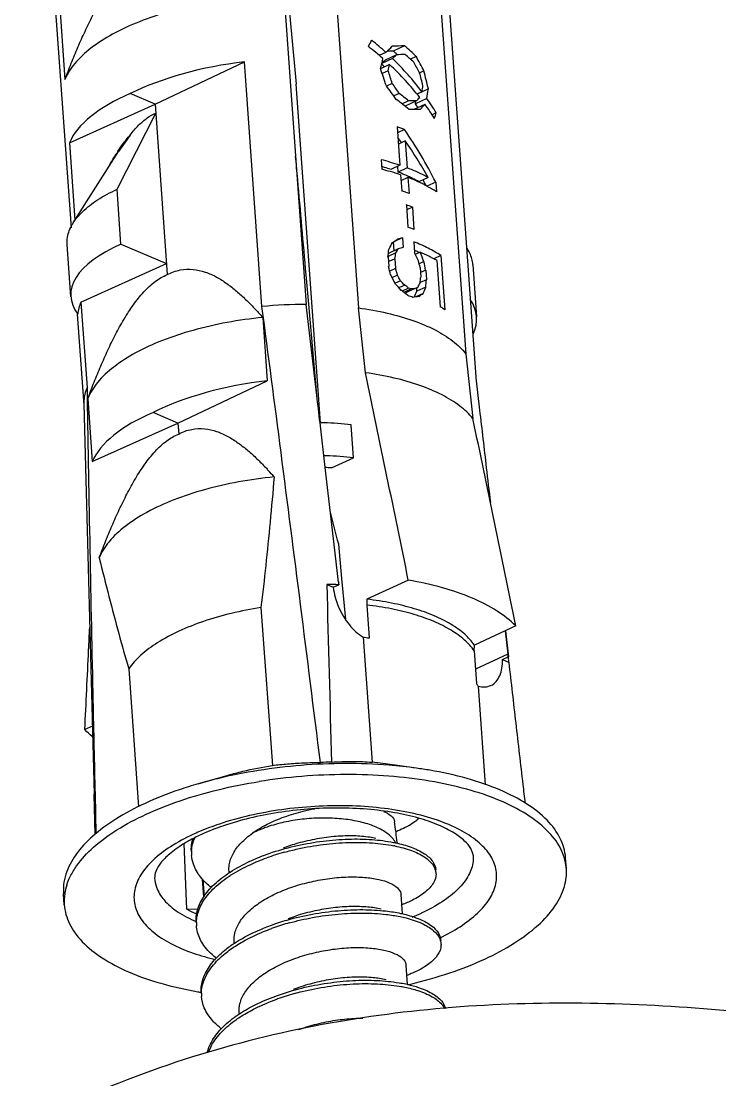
# Model space of a CAD drawing. Header units: millimetres. Extents: x -308 to 1490, y -1725 to -1095.
# Drawn here: x 398.52 to 410.04, y -1476.8 to -1459.35 of the extents above; entities that cross this region are included whole.
import ezdxf

# ---------------------------------------------------------------- set-up
doc = ezdxf.new("R2010")
doc.units = ezdxf.units.MM

# ---------------------------------------------------------------- blocks, each defined once
blk = doc.blocks.new('*u3')
for p, q in [((33.338, -65.077), (33.34, -65.104)), ((30.566, -65.568), (30.589, -65.886)), ((33.421, -66.238), (33.423, -66.268)), ((30.649, -66.733), (30.672, -67.05)), ((34.017, -66.806), (34.201, -66.807)), ((34.201, -66.807), (34.244, -67.89)), ((36.223, -66.882), (36.236, -67.064)), ((33.936, -67.3), (33.916, -67.019)), ((33.922, -67.013), (33.943, -67.306)), ((27.946, -67.476), (27.959, -67.657)), ((33.505, -67.408), (33.507, -67.434)), ((30.735, -67.906), (30.734, -67.897)), ((35.716, -68.702), (35.701, -68.049)), ((35.711, -68.041), (35.729, -68.703)), ((35.161, -70.772), (34.998, -68.495)), ((35.901, -75.13), (35.729, -68.702)), ((29.399, -70.484), (29.282, -68.857)), ((34.016, -68.874), (33.519, -69.018)), ((30.416, -69.132), (30.928, -69.204)), ((30.928, -69.204), (31.15, -69.23)), ((31.298, -71.294), (31.15, -69.23)), ((32.98, -71.78), (32.793, -69.178)), ((35.759, -69.825), (35.884, -69.768)), ((35.751, -70.279), (35.75, -70.25)), ((35.753, -70.368), (35.751, -70.279)), ((29.465, -71.066), (29.426, -70.523)), ((28.91, -71.009), (29.444, -70.762)), ((28.998, -70.923), (28.891, -70.877)), ((28.891, -70.877), (28.893, -70.899)), ((28.952, -71.397), (28.901, -70.966)), ((28.998, -70.923), (28.905, -70.966)), ((28.954, -71.396), (28.91, -71.009)), ((28.78, -71.477), (29.463, -71.161)), ((29.465, -71.066), (29.463, -71.161)), ((31.237, -71.822), (31.198, -71.278)), ((31.584, -71.582), (31.647, -72.258)), ((31.234, -71.917), (31.237, -71.822)), ((30.551, -72.232), (31.234, -71.917)), ((31.789, -72.114), (31.695, -72.157)), ((31.703, -72.201), (31.774, -72.817)), ((31.896, -72.159), (31.789, -72.114)), ((31.647, -72.258), (31.699, -72.825)), ((31.774, -72.817), (31.872, -73.666)), ((31.872, -73.666), (31.921, -74.091)), ((31.816, -74.082), (31.454, -74.249)), ((31.921, -74.091), (32.007, -74.825)), ((31.454, -74.249), (31.493, -74.793)), ((35.761, -74.186), (34.35, -74.821)), ((35.835, -75.227), (35.761, -74.186)), ((34.35, -74.821), (34.337, -74.64)), ((32, -74.825), (32.401, -80.409)), ((34.35, -74.821), (32.877, -75.519)), ((34.35, -74.821), (34.759, -74.995)), ((29.604, -75.963), (29.487, -74.894)), ((29.439, -75.565), (29.377, -75.036)), ((36.008, -76.616), (35.901, -75.116)), ((32.06, -75.288), (32.192, -76.78)), ((32.951, -76.56), (32.877, -75.519)), ((35.949, -76.813), (35.848, -75.408)), ((29.441, -75.578), (29.439, -75.565)), ((29.441, -75.584), (29.441, -75.578)), ((30.475, -89.99), (29.441, -75.584)), ((31.258, -75.65), (31.375, -76.719)), ((30.637, -90.369), (29.604, -75.963)), ((29.488, -77.434), (29.426, -76.573)), ((30.014, -77.581), (29.949, -76.687)), ((30.081, -77.498), (30.026, -76.736)), ((32.409, -91.125), (31.375, -76.719)), ((32.964, -76.741), (33.254, -80.774)), ((30.309, -76.955), (30.426, -76.9)), ((33.268, -91.182), (32.234, -76.776)), ((35.949, -76.813), (34.538, -77.448)), ((36.115, -76.902), (36.176, -77.763)), ((30.263, -77.061), (30.412, -76.992)), ((30.446, -77.036), (30.595, -76.967)), ((30.505, -77.031), (30.626, -76.975)), ((30.546, -77.046), (30.653, -76.996)), ((30.611, -77.093), (30.706, -77.049)), ((30.254, -77.184), (30.357, -77.137)), ((30.265, -77.342), (30.254, -77.184)), ((30.358, -77.383), (30.346, -77.226)), ((30.68, -77.166), (30.769, -77.125)), ((30.73, -77.258), (30.821, -77.216)), ((34.727, -80.076), (34.525, -77.267)), ((30.265, -77.342), (30.352, -77.302)), ((30.293, -77.482), (30.372, -77.445)), ((30.76, -77.369), (30.857, -77.324)), ((30.771, -77.527), (30.76, -77.369)), ((30.886, -77.558), (30.875, -77.4)), ((35.288, -77.768), (34.538, -77.448)), ((30.014, -77.581), (30.133, -77.526)), ((30.358, -77.638), (30.438, -77.601)), ((30.463, -77.809), (30.45, -77.625)), ((30.718, -77.692), (30.869, -77.622)), ((30.757, -77.626), (30.885, -77.566)), ((30.771, -77.527), (30.881, -77.477)), ((30.647, -77.875), (30.635, -77.717)), ((30.647, -77.875), (30.797, -77.806)), ((30.786, -77.66), (30.797, -77.806)), ((35.288, -77.768), (35.353, -78.674)), ((30.485, -78.38), (30.458, -78.012)), ((30.584, -78.418), (30.558, -78.05)), ((36.076, -78.119), (35.328, -79.294)), ((36.138, -79.441), (36.046, -78.166)), ((36.933, -89.508), (36.111, -78.041)), ((30.485, -78.38), (30.578, -78.337)), ((30.1, -78.791), (30.089, -78.633)), ((30.558, -78.868), (30.539, -78.606)), ((30.68, -78.913), (30.661, -78.65)), ((35.353, -78.674), (34.716, -79.929)), ((30.1, -78.791), (30.246, -78.723)), ((30.226, -78.867), (30.376, -78.797)), ((30.558, -78.868), (30.673, -78.815)), ((30.569, -79.026), (30.719, -78.957)), ((30.601, -79.473), (30.569, -79.026)), ((30.691, -79.07), (30.841, -79.001)), ((30.719, -78.957), (30.726, -79.055)), ((31.001, -79.162), (30.99, -79.004)), ((30.737, -79.701), (30.691, -79.07)), ((35.138, -79.568), (35.328, -79.294)), ((30.601, -79.473), (30.716, -79.42)), ((36.138, -79.441), (34.727, -80.076)), ((30.615, -79.657), (30.73, -79.604)), ((30.091, -79.933), (30.158, -79.902)), ((30.245, -80.17), (30.434, -80.082)), ((30.277, -80.074), (30.461, -79.989)), ((30.416, -80.132), (30.603, -80.046)), ((30.549, -80.132), (30.655, -80.083)), ((34.727, -80.076), (33.254, -80.774)), ((34.727, -80.076), (35.136, -80.25)), ((30.221, -80.327), (30.407, -80.241)), ((30.327, -80.282), (30.409, -80.244)), ((30.701, -80.254), (30.792, -80.212)), ((30.816, -80.419), (30.912, -80.375)), ((30.294, -80.624), (30.364, -80.591)), ((30.884, -80.626), (30.982, -80.581)), ((36.326, -82.068), (36.212, -80.482)), ((30.812, -80.828), (30.99, -80.746)), ((30.86, -80.729), (31.009, -80.66)), ((30.42, -80.861), (30.515, -80.817)), ((30.614, -81.038), (30.8, -80.952)), ((30.747, -80.89), (30.934, -80.804)), ((30.922, -80.931), (31.03, -80.881))]:
    blk.add_line(p, q)
for centre, radius, start, end in [((31.365, -61.575), 3.988, 285.445, 289.6508), ((31.435, -61.779), 3.773, 289.6876, 289.8714), ((33.411, -65.412), 0.551, 358.5573, 4.2672), ((31.382, -62.512), 4.225, 285.5474, 285.9822), ((31.463, -62.784), 3.942, 285.9401, 289.8983), ((33.461, -66.575), 0.584, 358.4912, 3.9308), ((31.768, -69.843), 3.415, 112.0427, 114.7833), ((35.325, -66.929), 0.901, 342.2025, 351.5777), ((35.343, -67.112), 0.896, 342.181, 353.652), ((32.246, -65.451), 2.279, 302.5797, 302.9602), ((32.261, -65.525), 2.258, 302.9605, 303.081), ((31.536, -63.915), 3.975, 285.4623, 289.8512), ((33.556, -67.738), 0.569, 356.3362, 4.2432), ((31.265, -65.439), 2.462, 258.5433, 258.9299), ((35.819, -67.422), 5.107, 185.4441, 189.3318), ((32.671, -65.217), 3.104, 294.7836, 296.8519), ((32.503, -64.58), 3.811, 293.011, 294.7971), ((31.558, -59.771), 9.256, 274.6384, 279.0212), ((31.653, -61.178), 8.055, 271.1738, 272.4779), ((-1298.823, -106.139), 1331.152, 1.462707, 1.588766), ((-880.656, -90.241), 916.624, 0.927175, 1.242298), ((29.566, -70.82), 0.677, 186.6768, 192.416), ((38.635, -69.887), 9.79, 186.3292, 186.5856), ((31.057, -72.481), 1.211, 78.5208, 83.3194), ((1052.13, 138.343), 1044.639, 191.586898, 191.77831), ((993.045, 125.004), 982.495, 191.580856, 191.784375), ((31.207, -72.259), 0.499, 6.6014, 11.7819), ((31.886, -64.663), 7.496, 268.5407, 270.071), ((187.214, -32.735), 160.599, 194.45557, 194.64945), ((36.972, -70.267), 5.581, 221.0496, 222.5382), ((31.008, -75.086), 1.92, 236.5415, 239.25), ((32.25, -69.489), 7.287, 269.8755, 275.6249), ((31.657, -73.624), 3.476, 250.1172, 251.5611), ((31.666, -73.755), 3.476, 250.4777, 251.1997), ((31.171, -75.667), 2.131, 239.2407, 241.4021), ((31.264, -75.497), 2.324, 241.3982, 243.1342), ((31.397, -75.23), 2.623, 243.1693, 246.653), ((31.43, -75.569), 2.319, 242.8525, 244.4788), ((31.484, -75.457), 2.443, 244.469, 244.9151), ((31.499, -75.425), 2.479, 244.9143, 245.0416), ((31.649, -75.031), 3.21, 248.2247, 250.1229), ((31.676, -75.399), 3.21, 248.2247, 250.1229), ((31.742, -75.472), 3.357, 249.0028, 251.2168), ((31.366, -76.646), 2.363, 241.765, 243.3467), ((31.451, -76.477), 2.552, 243.3462, 245.1355), ((31.438, -76.933), 2.146, 240.3302, 243.5458), ((31.597, -76.157), 2.904, 245.1877, 249.0451), ((31.554, -76.703), 2.403, 243.519, 245.3049), ((31.664, -76.462), 2.668, 245.3189, 248.1239), ((31.763, -76.22), 2.93, 248.093, 249.1222), ((31.915, -75.276), 3.841, 251.2499, 253.9188), ((31.953, -75.681), 3.501, 251.4777, 253.2101), ((32.017, -74.917), 4.213, 253.9276, 255.8918), ((32.011, -75.492), 3.699, 253.1996, 253.7903), ((32.031, -75.425), 3.769, 253.7892, 254.0199), ((32.454, -77.404), 3.451, 326.6754, 327.6042), ((31.817, -76.523), 3.357, 249.0028, 251.2168)]:
    blk.add_arc(centre, radius, start, end)
for centre, major_axis, ratio, start_param, end_param in [((32.579, -74.065), (3.235, 0.161), 0.42539, -0.852788, -0.203762), ((32.579, -74.065), (3.225, 0.304), 0.455968, -1.521354, -0.872329), ((31.957, -76.347), (2.529, 0.239), 0.455968, 9.167187, 9.668865), ((33.578, -77.038), (2.537, 0.127), 0.42539, -0.852788, 0.281831), ((32.767, -76.693), (3.235, 0.161), 0.42539, -0.203762, -0.061959), ((32.706, -75.844), (3.121, 1.727), 0.078619, 2.367859, 2.402437), ((32.704, -75.813), (3.17, 1.041), 0.145898, -2.44084, -2.397564), ((32.705, -75.827), (2.519, 3.936), 0.316846, 2.040306, 2.065278), ((32.689, -75.597), (3.194, -1.219), 0.652275, -2.031054, -1.987473), ((32.682, -75.503), (1.303, 14.32), 0.158951, -4.588939, -4.580289), ((32.705, -75.827), (2.687, 4.198), 0.316846, -4.245973, -4.220036), ((32.722, -76.067), (2.798, 3.697), 0.30814, -4.217181, -4.19989), ((32.717, -75.994), (3.135, 1.553), 0.030659, 2.365763, 2.391717), ((32.682, -75.503), (1.221, 13.425), 0.158951, 1.696376, 1.701154), ((32.713, -75.939), (3.178, 0.918), 0.194106, -2.419562, -2.393572), ((32.7, -75.758), (3.231, -0.903), 0.632836, -2.111968, -2.085876), ((32.713, -75.939), (2.979, 0.86), 0.194106, -2.415922, -2.407467), ((32.691, -75.633), (2.896, -2.536), 0.649297, -1.72807, -1.701892), ((32.677, -75.437), (-2.8, 2.901), 0.630305, 1.505147, 1.540215), ((32.64, -74.924), (-2.506, 6.016), 0.403012, -4.511747, -4.485296), ((32.729, -76.153), (1.595, 11.287), 0.195227, -4.598286, -4.589642), ((32.664, -75.254), (-2.501, 5.496), 0.435264, -4.559656, -4.542148), ((32.573, -73.985), (-2.952, 13.132), 0.191065, -4.503648, -4.494874), ((32.488, -72.793), (-3.178, 16.17), 0.155071, -4.46296, -4.45411), ((32.782, -76.895), (-3.178, 16.17), 0.155071, 1.567972, 1.576621), ((32.735, -76.246), (-2.952, 13.132), 0.191065, -4.668661, -4.660017), ((32.759, -76.571), (-2.506, 6.016), 0.403012, 7.837471, 7.863407), ((32.742, -76.337), (-2.51, 4.967), 0.472031, 1.56563, 1.591569), ((32.8, -77.145), (2.798, 3.697), 0.30814, -4.356259, -4.338751), ((32.891, -78.414), (1.595, 11.287), 0.195227, 1.519756, 1.52853), ((32.8, -77.145), (2.623, 3.466), 0.30814, -4.355088, -4.348846), ((32.976, -79.605), (1.303, 14.32), 0.158951, 1.441793, 1.450643), ((32.767, -76.69), (3.158, 1.228), 0.076175, -2.341062, -2.306179), ((32.786, -76.961), (3.121, 1.727), 0.078619, 2.21122, 2.246288), ((32.823, -77.475), (2.687, 4.198), 0.316846, -4.46364, -4.43719), ((32.778, -76.847), (3.158, 1.228), 0.076175, -2.341062, -2.306179), ((32.889, -78.389), (-2.674, 3.452), 0.591985, 7.530022, 7.764533), ((32.876, -78.204), (-2.67, 3.474), 0.590295, 1.319551, 1.484074), ((32.889, -78.389), (-2.507, 3.236), 0.591985, 7.519887, 7.54884), ((32.889, -78.389), (-2.507, 3.236), 0.591985, 7.724709, 7.749856), ((32.956, -79.32), (3.235, 0.161), 0.42539, -0.852788, -0.203762), ((32.847, -77.81), (2.654, 4.347), 0.317639, -4.044232, -4.020815), ((32.957, -79.333), (3.067, -1.873), 0.665325, 4.068723, 4.155164), ((32.968, -79.488), (3.067, -1.873), 0.665325, 4.045305, 4.132691), ((32.912, -78.71), (3.071, 2.19), 0.177346, 2.415957, 2.463489), ((32.925, -78.886), (3.18, 0.889), 0.205558, 3.717577, 3.808488), ((32.968, -79.488), (2.828, -1.727), 0.665325, 4.094207, 4.118919), ((32.849, -77.837), (1.856, 7.217), 0.257369, -4.330577, -4.324122), ((32.925, -78.886), (3.237, -0.833), 0.627073, 4.057457, 4.148368), ((32.849, -77.837), (2.013, 7.828), 0.257369, -4.344349, -4.323307), ((32.926, -78.903), (3.071, 2.19), 0.177346, 2.390558, 2.420576), ((32.957, -79.333), (3.067, -1.873), 0.665325, 4.198076, 4.412417), ((32.935, -79.029), (3.18, 0.889), 0.205558, -2.540208, -2.474697), ((32.935, -79.029), (3.237, -0.833), 0.627073, -2.225728, -2.160217), ((32.926, -78.903), (-2.631, 3.689), 0.573371, 1.528502, 1.572935), ((32.912, -78.71), (-2.631, 3.689), 0.573371, 1.553901, 1.61426), ((32.956, -79.32), (3.225, 0.304), 0.455968, -1.521354, -0.872329), ((33.075, -80.985), (-2.702, 9.666), 0.258743, 1.430683, 1.461371), ((32.88, -78.266), (2.013, 7.828), 0.257369, -4.386454, -4.373337), ((33.044, -80.555), (-2.702, 9.666), 0.258743, 1.480714, 1.502697), ((32.968, -79.488), (3.067, -1.873), 0.665325, -2.10839, -1.894049), ((32.88, -78.266), (-2.702, 9.666), 0.258743, -4.5606, -4.538617), ((32.849, -77.837), (-2.702, 9.666), 0.258743, -4.519275, -4.488587), ((32.999, -79.919), (-2.631, 3.689), 0.573371, 1.353046, 1.397479), ((33.012, -80.111), (-2.631, 3.689), 0.573371, 7.594906, 7.655265), ((32.99, -79.792), (3.237, -0.833), 0.627073, -2.291239, -2.225728), ((33.044, -80.555), (2.013, 7.828), 0.257369, -4.637191, -4.624075), ((32.999, -79.919), (2.831, 2.019), 0.177346, 2.226774, 2.253974), ((32.968, -79.488), (2.828, -1.727), 0.665325, 4.373936, 4.394292), ((33.075, -80.985), (2.013, 7.828), 0.257369, -4.687222, -4.66618), ((33, -79.935), (3.237, -0.833), 0.627073, 3.966547, 4.057458), ((32.99, -79.792), (3.18, 0.889), 0.205557, -2.474697, -2.409186), ((33, -79.935), (2.984, -0.768), 0.627073, -2.255718, -2.225728), ((32.999, -79.919), (3.071, 2.19), 0.177346, 2.229516, 2.259535), ((33, -79.935), (2.932, 0.819), 0.205557, 3.808488, 3.859448), ((33.012, -80.111), (3.071, 2.19), 0.177346, 2.186604, 2.234136), ((32.968, -79.488), (3.067, -1.873), 0.665325, -1.851137, -1.764696), ((32.957, -79.333), (3.067, -1.873), 0.665325, 4.454521, 4.541907), ((33, -79.935), (3.18, 0.889), 0.205557, -2.474697, -2.383786), ((33.077, -81.011), (2.654, 4.347), 0.317639, -4.517417, -4.493999)]:
    blk.add_ellipse(centre, major_axis=major_axis, ratio=ratio, start_param=start_param, end_param=end_param)
for points, start_tangent, end_tangent in [([(3.878, -64.146), (5.627, -63.498), (7.435, -63.118), (9.297, -62.966), (11.207, -63.002), (13.161, -63.186), (15.156, -63.477), (17.184, -63.837), (19.243, -64.224), (23.433, -64.924), (25.555, -65.157), (27.688, -65.258), (29.828, -65.188), (31.97, -64.906), (34.109, -64.373), (36.241, -63.549)], (0.907726, 0.419563), (0.907726, 0.419563)), ([(33.842, -64.453), (33.794, -64.562), (33.629, -64.784), (33.384, -64.992), (33.305, -65.045)], (-0.331703, -0.943384), (-0.842832, -0.538177)), ([(33.866, -64.444), (33.798, -64.618), (33.633, -64.84), (33.388, -65.048), (33.33, -65.087)], (-0.233527, -0.97235), (-0.836752, -0.547582)), ([(32.36, -64.824), (32.285, -64.85), (31.983, -64.934), (31.677, -64.988), (31.376, -65.012), (31.303, -65.013)], (-0.939069, -0.343729), (-1, -0.000269)), ([(33.634, -64.837), (33.778, -64.972), (33.914, -65.183), (33.96, -65.371)], (0.785966, -0.61827), (0.074006, -0.997258)), ([(33.305, -65.045), (33.072, -65.176), (32.717, -65.327)], (-0.842832, -0.538177), (-0.940457, -0.339912)), ([(30.595, -65.576), (30.398, -65.524), (30.162, -65.422), (30.005, -65.296), (29.939, -65.173)], (-0.978422, 0.206617), (-0.241157, 0.970486)), ([(30.607, -65.523), (30.394, -65.468), (30.158, -65.366), (30.001, -65.24), (29.957, -65.174)], (-0.97992, 0.19939), (-0.455261, 0.890358)), ([(33.33, -65.087), (33.076, -65.232), (32.738, -65.377)], (-0.836752, -0.547582), (-0.938788, -0.344495)), ([(33.34, -65.104), (33.327, -65.252), (33.247, -65.433), (33.1, -65.608), (32.897, -65.766)], (0.068833, -0.997628), (-0.838373, -0.545097)), ([(32.738, -65.377), (32.71, -65.387), (32.307, -65.508), (31.886, -65.59), (31.466, -65.632), (31.066, -65.633), (30.705, -65.596), (30.595, -65.576)], (-0.938788, -0.344495), (-0.978422, 0.206617)), ([(32.427, -65.42), (32.303, -65.452), (31.882, -65.534), (31.462, -65.576), (31.062, -65.577), (30.701, -65.54), (30.607, -65.523)], (-0.963716, -0.266928), (-0.97992, 0.19939)), ([(33.962, -65.426), (33.918, -65.637), (33.786, -65.863), (33.571, -66.078), (33.385, -66.211)], (-0.025088, -0.999685), (-0.844186, -0.536051)), ([(33.964, -65.427), (33.966, -65.463), (33.922, -65.693), (33.79, -65.919), (33.575, -66.134), (33.412, -66.252)], (0.074006, -0.997258), (-0.837349, -0.546668)), ([(30.557, -65.564), (30.512, -65.575), (29.868, -65.759), (29.292, -65.987), (28.802, -66.252), (28.412, -66.545), (28.135, -66.858), (27.979, -67.18), (27.946, -67.476)], (-0.973796, -0.227423), (0.070026, -0.997545)), ([(30.918, -65.646), (31.132, -65.679), (31.409, -65.688), (31.712, -65.666), (32.019, -65.613), (32.323, -65.53), (32.447, -65.486)], (0.975042, -0.222018), (0.933859, 0.357641)), ([(36.223, -66.882), (36.137, -66.568), (35.926, -66.273), (35.598, -66.006), (35.162, -65.775), (34.631, -65.587), (34.023, -65.448), (33.963, -65.437)], (-0.071526, 0.997439), (-0.986237, 0.165337)), ([(30.013, -66.239), (30.017, -66.17), (30.094, -66.019), (30.258, -65.875), (30.503, -65.746), (30.576, -65.716)], (-0.0741, 0.997251), (0.933925, 0.35747)), ([(32.897, -65.766), (32.65, -65.902), (32.369, -66.014), (32.067, -66.098), (31.76, -66.152), (31.46, -66.176), (31.186, -66.168), (30.955, -66.134), (30.771, -66.075), (30.646, -65.996), (30.591, -65.903), (30.589, -65.886)], (-0.838373, -0.545097), (-0.04892, 0.998803)), ([(33.711, -65.996), (33.787, -66.06), (33.956, -66.263), (34.038, -66.484), (34.044, -66.535)], (0.788936, -0.614476), (0.068855, -0.997627)), ([(34.101, -68.04), (34.473, -67.838), (34.762, -67.613), (34.961, -67.374), (35.062, -67.128), (35.061, -66.884), (34.959, -66.65), (34.759, -66.434), (34.468, -66.243), (34.096, -66.084), (33.728, -65.979)], (0.907726, 0.419563), (-0.973864, 0.227131)), ([(30.031, -66.318), (30.013, -66.239)], (-0.367362, 0.930078), (-0.0741, 0.997251)), ([(30.678, -66.74), (30.593, -66.72), (30.328, -66.628), (30.139, -66.51), (30.035, -66.374), (30.017, -66.295)], (-0.978234, 0.207504), (-0.0741, 0.997251)), ([(33.385, -66.211), (33.283, -66.272), (32.936, -66.439), (32.804, -66.49)], (-0.844186, -0.536051), (-0.940044, -0.341054)), ([(33.412, -66.252), (33.287, -66.328), (32.94, -66.495), (32.822, -66.541)], (-0.837349, -0.546668), (-0.938712, -0.344703)), ([(33.423, -66.268), (33.41, -66.415), (33.331, -66.596), (33.184, -66.772), (32.981, -66.93)], (0.068825, -0.997629), (-0.838373, -0.545097)), ([(30.026, -66.339), (29.699, -66.52), (29.409, -66.744), (29.209, -66.983), (29.108, -67.23), (29.108, -67.474), (29.21, -67.708), (29.41, -67.924), (29.701, -68.115), (30.073, -68.274), (30.514, -68.396), (31.009, -68.476), (31.54, -68.512), (32.09, -68.502), (32.639, -68.448), (33.17, -68.35), (33.664, -68.212), (33.993, -68.088)], (-0.902228, -0.43126), (0.920362, 0.391067)), ([(30.688, -66.686), (30.589, -66.664), (30.324, -66.572), (30.135, -66.454), (30.031, -66.318)], (-0.979451, 0.201681), (-0.367362, 0.930078)), ([(32.822, -66.541), (32.549, -66.63), (32.133, -66.727), (31.71, -66.784), (31.3, -66.801), (30.922, -66.779), (30.678, -66.74)], (-0.938712, -0.344703), (-0.978234, 0.207504)), ([(32.515, -66.582), (32.129, -66.671), (31.706, -66.728), (31.296, -66.745), (30.918, -66.723), (30.688, -66.686)], (-0.963408, -0.26804), (-0.979451, 0.201681)), ([(31.001, -66.81), (31.219, -66.843), (31.493, -66.852), (31.789, -66.831), (32.094, -66.779), (32.403, -66.695), (32.53, -66.65)], (0.975093, -0.221796), (0.933858, 0.357645)), ([(34.045, -66.591), (34.029, -66.712), (33.931, -66.941), (33.747, -67.161), (33.486, -67.364)], (-0.026051, -0.999661), (-0.839045, -0.544062)), ([(34.048, -66.591), (34.033, -66.768), (33.935, -66.997), (33.751, -67.217), (33.494, -67.417)], (0.068855, -0.997627), (-0.837899, -0.545825)), ([(34.733, -67.322), (34.704, -67.174), (34.577, -66.96), (34.355, -66.767), (34.046, -66.603)], (-0.051982, 0.998648), (-0.919802, 0.392384)), ([(29.485, -67.699), (29.485, -67.598), (29.558, -67.368), (29.73, -67.143), (29.992, -66.932), (30.337, -66.743)], (-0.095621, 0.995418), (0.907726, 0.419563)), ([(34.201, -66.807), (34.054, -66.737), (34.037, -66.73)], (-0.886666, 0.462411), (-0.922786, 0.385313)), ([(30.096, -67.403), (30.095, -67.392), (30.137, -67.241), (30.269, -67.094), (30.483, -66.957), (30.659, -66.88)], (-0.078916, 0.996881), (0.934209, 0.356727)), ([(32.981, -66.93), (32.734, -67.066), (32.453, -67.178), (32.15, -67.262), (31.844, -67.316), (31.544, -67.339), (31.271, -67.332), (31.04, -67.298), (30.856, -67.24), (30.73, -67.16), (30.674, -67.068), (30.672, -67.05)], (-0.838373, -0.545097), (-0.048629, 0.998817)), ([(36.216, -67.061), (36.223, -66.882)], (0.14573, 0.989324), (-0.071526, 0.997439)), ([(33.796, -67.162), (33.977, -67.339), (34.094, -67.551), (34.123, -67.696)], (0.787223, -0.616668), (0.073491, -0.997296)), ([(36.233, -67.211), (36.236, -67.064)], (0.109265, 0.994013), (-0.071622, 0.997432)), ([(36.124, -67.349), (36.02, -67.522), (35.741, -67.828), (35.355, -68.115), (34.874, -68.373), (34.311, -68.596), (33.684, -68.778), (33.009, -68.913)], (-0.443711, -0.89617), (-0.987585, -0.157084)), ([(34.073, -67.986), (34.267, -67.878), (34.488, -67.717), (34.635, -67.566), (34.713, -67.431), (34.733, -67.322)], (0.891992, 0.452052), (-0.048802, 0.998808)), ([(36.183, -67.205), (36.124, -67.349)], (-0.305179, -0.952295), (-0.443711, -0.89617)), ([(27.946, -67.476), (27.949, -67.503), (27.979, -67.652)], (0.070026, -0.997545), (0.286125, -0.958192)), ([(30.144, -67.536), (30.096, -67.403)], (-0.549869, 0.835251), (-0.078916, 0.996881)), ([(30.762, -67.903), (30.505, -67.831), (30.285, -67.722), (30.148, -67.592), (30.1, -67.459)], (-0.978473, 0.206374), (-0.078916, 0.996881)), ([(33.473, -67.372), (33.16, -67.542), (32.886, -67.655)], (-0.842639, -0.538478), (-0.94035, -0.340209)), ([(33.49, -67.42), (33.164, -67.598), (32.905, -67.705)], (-0.839045, -0.544062), (-0.938786, -0.344502)), ([(33.507, -67.434), (33.503, -67.537), (33.441, -67.72), (33.31, -67.898), (33.119, -68.063)], (0.070392, -0.997519), (-0.813176, -0.582018)), ([(34.016, -68.874), (34.328, -68.776), (34.891, -68.552), (35.372, -68.293), (35.757, -68.007), (36.034, -67.702), (36.196, -67.386)], (0.960663, 0.277718), (0.305179, 0.952295)), ([(27.959, -67.657), (28.048, -67.976), (28.263, -68.273), (28.598, -68.542), (29.041, -68.773), (29.58, -68.961), (30.197, -69.099), (30.416, -69.132)], (0.071342, -0.997452), (0.990454, -0.137843)), ([(27.979, -67.652), (28.045, -67.815), (28.266, -68.108), (28.604, -68.373), (29.048, -68.601), (29.586, -68.785), (30.2, -68.92), (30.872, -69.002), (31.581, -69.028), (32.306, -68.997)], (0.286125, -0.958192), (0.996703, 0.081138)), ([(29.484, -67.699), (29.521, -67.806), (29.623, -67.932), (29.799, -68.065), (30.054, -68.195), (30.384, -68.309), (30.78, -68.398), (31.228, -68.455), (31.709, -68.476), (32.206, -68.457), (32.699, -68.4), (33.169, -68.307), (33.599, -68.183), (33.972, -68.035)], (0.094237, -0.99555), (0.907726, 0.419563)), ([(30.776, -67.851), (30.501, -67.775), (30.281, -67.666), (30.144, -67.536)], (-0.980071, 0.198646), (-0.549869, 0.835251)), ([(32.905, -67.705), (32.788, -67.746), (32.379, -67.858), (31.957, -67.931), (31.539, -67.964), (31.147, -67.956), (30.797, -67.91), (30.762, -67.903)], (-0.938786, -0.344502), (-0.978473, 0.206374)), ([(32.595, -67.747), (32.375, -67.802), (31.953, -67.875), (31.535, -67.908), (31.143, -67.9), (30.793, -67.855)], (-0.963581, -0.267416), (-0.981389, 0.192029)), ([(31.085, -67.974), (31.186, -67.993), (31.447, -68.016), (31.742, -68.008), (32.057, -67.967), (32.373, -67.894), (32.614, -67.814)], (0.975312, -0.22083), (0.9338, 0.357794)), ([(34.124, -67.774), (34.072, -67.984)], (-0.064467, -0.99792), (-0.392593, -0.919712)), ([(34.127, -67.752), (34.128, -67.83), (34.1, -67.975)], (0.073491, -0.997296), (-0.30048, -0.953788)), ([(30.762, -67.908), (30.818, -67.985), (30.96, -68.098), (31.16, -68.192), (31.407, -68.26), (31.689, -68.3), (31.992, -68.311), (32.302, -68.29), (32.602, -68.24), (32.879, -68.163), (33.119, -68.063)], (0.484457, -0.874815), (0.891027, 0.453951)), ([(30.377, -68.303), (30.487, -68.219), (30.722, -68.099), (30.76, -68.084)], (0.739677, 0.672963), (0.931964, 0.362551)), ([(33.119, -68.063), (32.876, -68.209), (32.593, -68.331), (32.287, -68.423), (32.091, -68.465)], (-0.813176, -0.582018), (-0.983865, -0.178912)), ([(30.96, -68.421), (30.836, -68.345), (30.78, -68.256), (30.78, -68.25)], (-0.920806, 0.39002), (-0.139905, 0.990165)), ([(28.623, -68.555), (28.658, -68.861), (28.775, -69.876), (28.891, -70.877)], (0.113799, -0.993504), (0.115393, -0.99332)), ([(35.75, -70.25), (35.716, -68.702)], (-0.021569, 0.999767), (-0.02279, 0.99974)), ([(32.319, -69.178), (33.022, -69.094), (33.699, -68.959), (34.016, -68.874)], (0.996703, 0.081138), (0.960663, 0.277718)), ([(33.519, -69.018), (33.282, -69.081), (32.793, -69.178)], (-0.960659, -0.277729), (-0.987839, -0.15548)), ([(30.416, -69.132), (30.874, -69.182), (31.589, -69.209), (32.319, -69.178)], (0.990454, -0.137843), (0.996703, 0.081138)), ([(31.818, -69.232), (31.467, -69.244), (31.15, -69.23)], (-0.997678, -0.068114), (-0.996311, 0.085811)), ([(32.793, -69.178), (32.543, -69.204), (32.281, -69.22), (32.001, -69.226)], (-0.991373, -0.131074), (-0.999999, -0.001474)), ([(32.001, -69.226), (32.328, -71.83), (32.649, -74.335), (32.964, -76.741)], (0.123391, -0.992358), (0.132058, -0.991242)), ([(35.762, -69.657), (35.884, -69.768)], (0.773853, -0.633366), (0.702135, -0.712044)), ([(35.884, -69.768), (35.821, -71.079), (35.803, -71.452)], (-0.047414, -0.998875), (-0.048485, -0.998824)), ([(29.399, -70.484), (29.288, -70.473), (29.193, -70.497)], (-0.967263, 0.253777), (-0.907929, -0.419125)), ([(29.399, -70.484), (29.412, -70.502), (29.426, -70.523)], (0.603398, -0.79744), (0.56538, -0.824831)), ([(29.193, -70.497), (29.189, -70.498), (29.106, -70.561), (29.045, -70.656), (29.008, -70.779), (28.998, -70.923)], (-0.907929, -0.419125), (0.02195, -0.999759)), ([(32.98, -71.78), (33.469, -71.683), (33.928, -71.551), (34.335, -71.389), (34.683, -71.202), (34.962, -70.993), (35.161, -70.772)], (0.987839, 0.15548), (0.572457, 0.819935)), ([(35.647, -72.599), (35.486, -71.961), (35.325, -71.352), (35.161, -70.772)], (-0.239624, 0.970866), (-0.280173, 0.95995)), ([(29.463, -71.161), (29.622, -71.339), (29.845, -71.501), (30.124, -71.643), (30.454, -71.761), (30.827, -71.853), (31.234, -71.917)], (0.568172, -0.82291), (0.993222, -0.116231)), ([(29.465, -71.066), (29.625, -71.245), (29.847, -71.406), (30.126, -71.548), (30.456, -71.666), (30.829, -71.758), (31.237, -71.822)], (0.56538, -0.824831), (0.993332, -0.115288)), ([(31.789, -72.114), (31.757, -71.952), (31.7, -71.789), (31.62, -71.634), (31.523, -71.495), (31.414, -71.38), (31.298, -71.294)], (-0.118558, 0.992947), (-0.862313, 0.506376)), ([(28.78, -71.477), (29.087, -71.721), (29.495, -71.933), (29.989, -72.106), (30.551, -72.232)], (0.702135, -0.712044), (0.985241, -0.171171)), ([(32.763, -73.932), (32.83, -73.189), (32.902, -72.472), (32.98, -71.78)], (0.0858, 0.996312), (0.119062, 0.992887)), ([(32.763, -73.932), (33.351, -73.85), (33.91, -73.722), (34.417, -73.554), (34.86, -73.349), (35.219, -73.117), (35.485, -72.864), (35.647, -72.599)], (0.995207, 0.097793), (0.375146, 0.926966)), ([(35.647, -72.599), (35.543, -72.867), (35.433, -73.132), (35.316, -73.394), (35.189, -73.651), (35.05, -73.904), (34.895, -74.142), (34.724, -74.354), (34.534, -74.527), (34.337, -74.64)], (-0.353653, -0.935377), (-0.928426, -0.371518)), ([(29.377, -75.036), (29.266, -74.085), (29.199, -73.511)], (-0.116133, 0.993234), (-0.115511, 0.993306)), ([(31.816, -74.082), (31.876, -74.085), (31.921, -74.088)], (0.997671, -0.068211), (0.998572, -0.053429)), ([(34.337, -74.64), (34.122, -74.717), (33.908, -74.726), (33.711, -74.682), (33.526, -74.6), (33.355, -74.492), (33.196, -74.368), (33.046, -74.232), (32.902, -74.086), (32.86, -74.041)], (-0.886473, -0.46278), (-0.676352, 0.736579)), ([(31.454, -74.249), (31.903, -74.282), (31.943, -74.283)], (0.993815, -0.111052), (0.999605, -0.02809)), ([(31.493, -74.793), (31.942, -74.825), (32.007, -74.827)], (0.993815, -0.111052), (0.999706, -0.024252)), ([(32.007, -74.825), (32.059, -75.276), (32.234, -76.776)], (0.115558, -0.993301), (0.116374, -0.993205)), ([(29.487, -74.894), (29.702, -75.101), (29.996, -75.284), (30.36, -75.44), (30.785, -75.563), (31.258, -75.65)], (0.627569, -0.778561), (0.99044, -0.137941)), ([(35.848, -75.408), (35.883, -75.299), (35.9, -75.191), (35.901, -75.13)], (0.375146, 0.926966), (-0.026715, 0.999643)), ([(32.951, -76.56), (33.539, -76.478), (34.099, -76.349), (34.606, -76.181), (35.049, -75.976), (35.407, -75.744), (35.674, -75.491), (35.835, -75.227)], (0.995207, 0.097793), (0.375146, 0.926966)), ([(35.835, -75.227), (35.731, -75.495), (35.621, -75.76), (35.505, -76.021), (35.378, -76.279), (35.238, -76.531), (35.084, -76.769), (34.913, -76.981), (34.723, -77.155), (34.525, -77.267)], (-0.353653, -0.935377), (-0.928426, -0.371518)), ([(31.375, -76.719), (30.9, -76.633), (30.475, -76.51), (30.11, -76.355), (29.817, -76.171), (29.604, -75.963)], (-0.990907, 0.134549), (-0.618883, 0.785484)), ([(34.525, -77.267), (34.31, -77.344), (34.097, -77.354), (33.899, -77.31), (33.715, -77.228), (33.543, -77.12), (33.384, -76.995), (33.234, -76.859), (33.09, -76.714), (32.951, -76.56)], (-0.886473, -0.46278), (-0.656988, 0.753901)), ([(32.192, -76.78), (32.235, -77.265), (32.375, -78.837), (32.409, -79.22)], (0.088259, -0.996098), (0.089053, -0.996027)), ([(29.488, -77.434), (29.503, -77.527), (29.59, -77.711)], (0.070458, -0.997515), (0.569797, -0.821786)), ([(30.014, -77.581), (30.222, -77.702), (30.463, -77.809)], (0.834033, -0.551715), (0.931048, -0.364896)), ([(36.176, -77.763), (36.171, -77.882), (36.09, -78.095), (36.076, -78.119)], (0.070458, -0.997515), (-0.535888, -0.844289)), ([(36.076, -78.119), (35.923, -78.303), (35.674, -78.499), (35.353, -78.674)], (-0.535888, -0.844289), (-0.907726, -0.419563)), ([(30.089, -78.633), (30.248, -78.728)], (0.834033, -0.551715), (0.880923, -0.473259)), ([(30.226, -78.867), (30.389, -78.95), (30.569, -79.026)], (0.872468, -0.488671), (0.933473, -0.358647)), ([(35.519, -78.996), (35.471, -79.083), (35.368, -79.253)], (-0.476601, -0.87912), (-0.53587, -0.844301)), ([(30.691, -79.07), (30.843, -79.118), (31.001, -79.162)], (0.946636, -0.322306), (0.969773, -0.244009)), ([(35.338, -79.3), (35.258, -79.416), (35.138, -79.568)], (-0.549485, -0.835504), (-0.65511, -0.755533)), ([(35.138, -79.568), (34.997, -79.729), (34.854, -79.85), (34.716, -79.929)], (-0.617505, -0.786567), (-0.918362, -0.39574)), ([(32.811, -84.814), (32.75, -84.166), (32.401, -80.409)], (-0.09291, 0.995674), (-0.09246, 0.995716)), ([(33.328, -81.815), (33.916, -81.732), (34.476, -81.604), (34.983, -81.436), (35.426, -81.231), (35.784, -80.999), (36.05, -80.746), (36.212, -80.482)], (0.995207, 0.097793), (0.375146, 0.926966)), ([(36.212, -80.482), (36.108, -80.75), (35.998, -81.015), (35.881, -81.276), (35.755, -81.534), (35.615, -81.786), (35.46, -82.024), (35.29, -82.236), (35.1, -82.41), (34.902, -82.522)], (-0.353653, -0.935377), (-0.928426, -0.371518))]:
    blk.add_spline(points, degree=3, dxfattribs=dict(start_tangent=start_tangent, end_tangent=end_tangent))
blk = doc.blocks.new('*u5')
blk.add_blockref('*u3', (-106.236, 148.578))

msp = doc.modelspace()

# ---------------------------------------------------------------- block references
at = {"rotation": 180}
msp.add_blockref('*u5', (329.216, -1392.218), dxfattribs=at)

doc.saveas('drawing.dxf')
